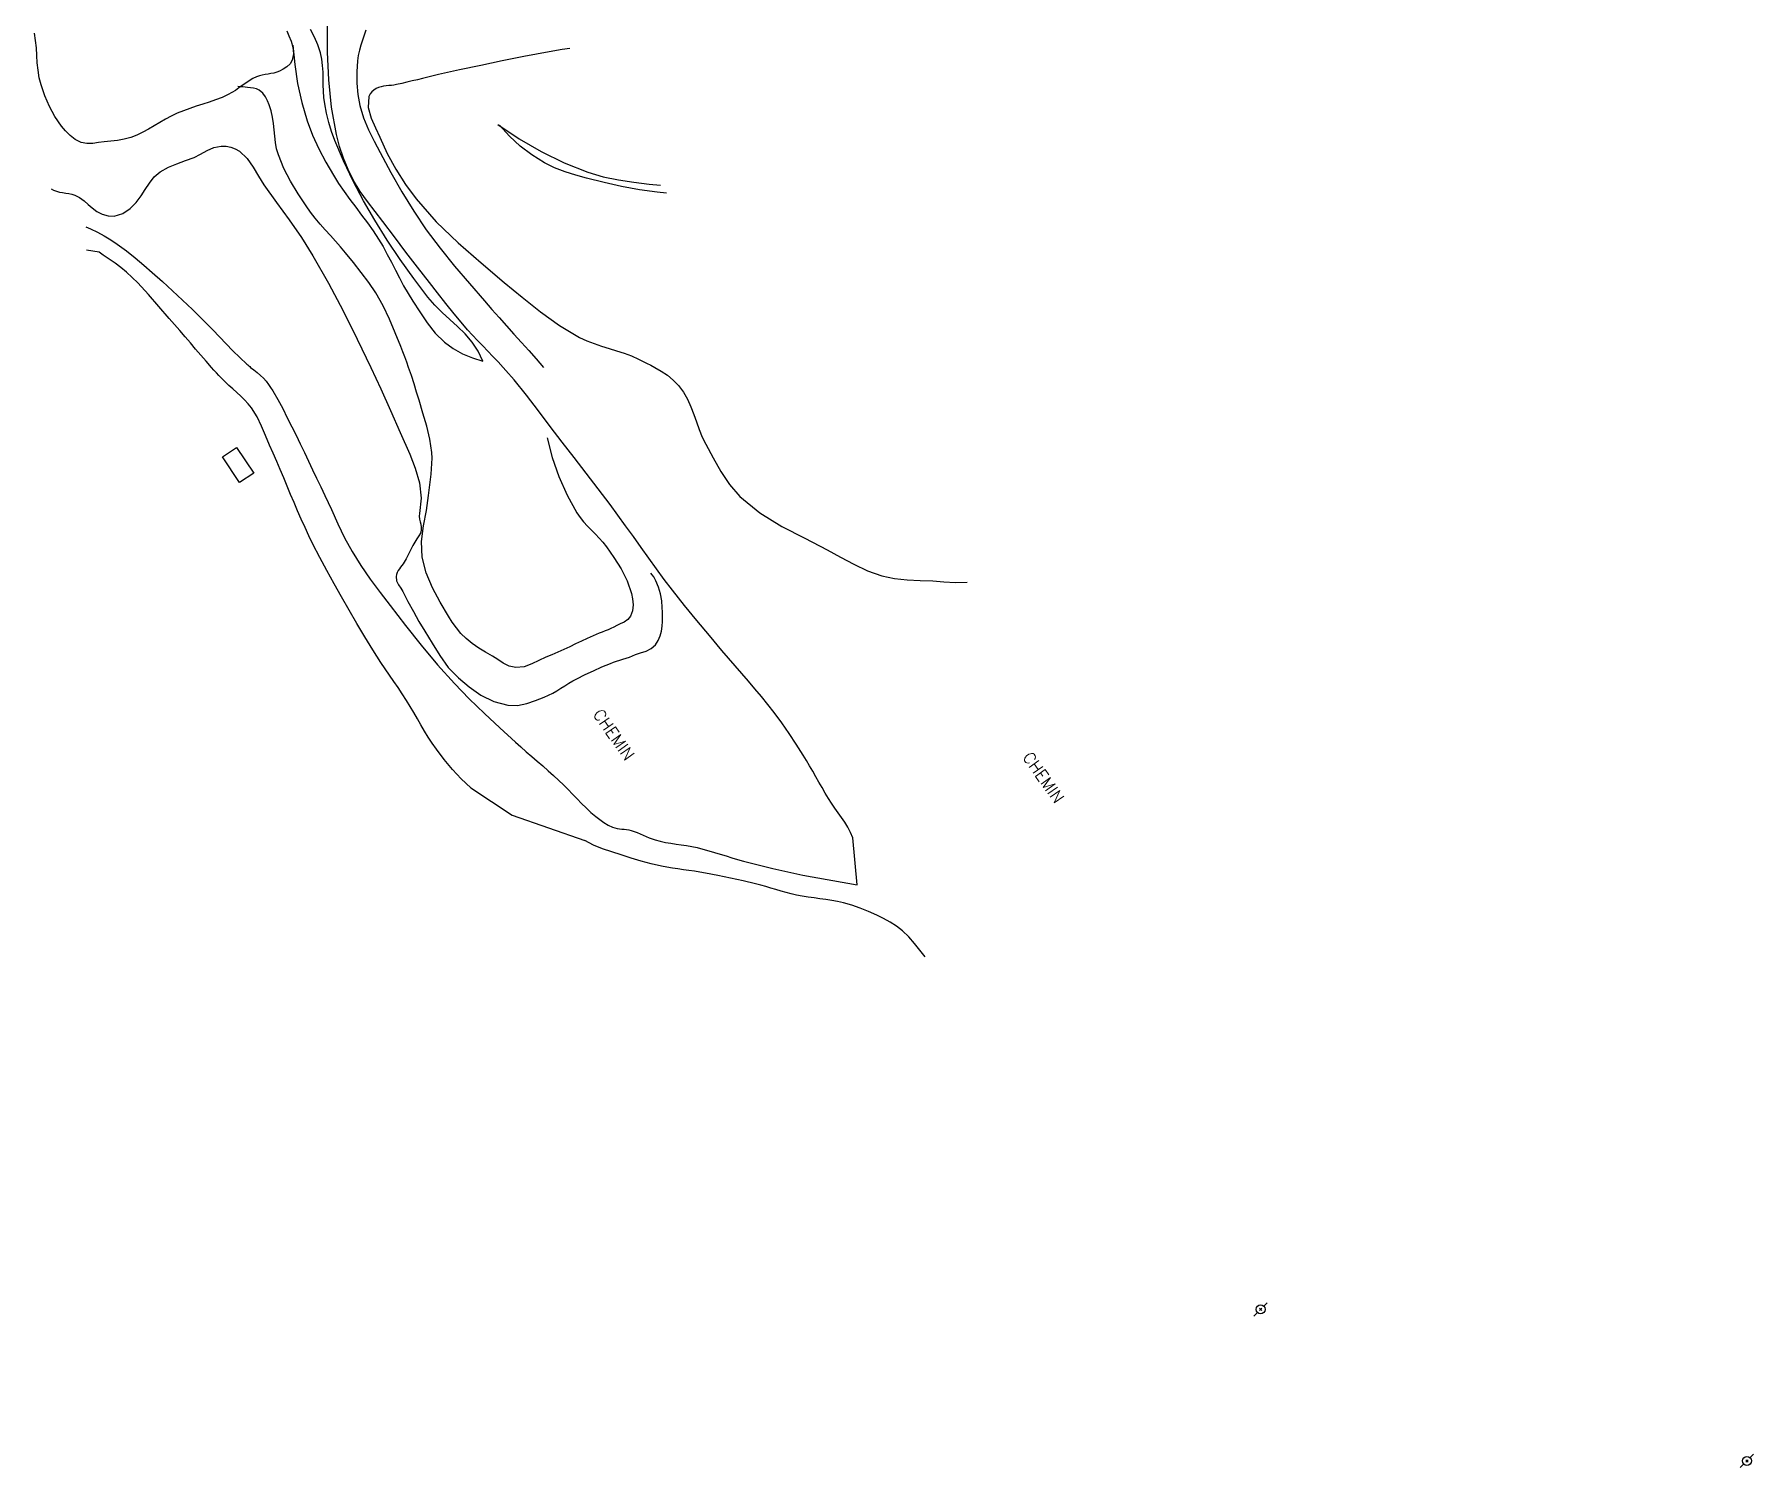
# Model space of a CAD drawing. Header units: millimetres. Extents: x 163000 to 164000, y 124000 to 125000.
# Drawn here: x 163603 to 163860.9, y 124006 to 124220.9 of the extents above; entities that cross this region are included whole.
import ezdxf

# ---------------------------------------------------------------- set-up
doc = ezdxf.new("R2010")
doc.units = ezdxf.units.MM
doc.layers.get('0').update_dxf_attribs({"linetype": 'CONTINUOUS'})
for name, color, linetype in [('W0071', 7, 'CONTINUOUS'), ('W0104', 1, 'CONTINUOUS'), ('W0211', 2, 'CONTINUOUS'), ('W0214', 2, 'CONTINUOUS'), ('W0240', 7, 'CONTINUOUS'), ('W0241', 7, 'CONTINUOUS'), ('W0473', 7, 'CONTINUOUS'), ('W0989', 7, 'CONTINUOUS')]:
    doc.layers.add(name, color=color, linetype=linetype)
doc.styles.get("Standard").update_dxf_attribs({"font": 'romans.shx', "width": 0.85})

# ---------------------------------------------------------------- blocks, each defined once
blk = doc.blocks.new('T473')
for p, q in [((-0.166667, 0.166667), (0.166667, -0.166667)), ((-0.166667, -0.166667), (0.166667, 0.166667)), ((0.500001, 0.500001), (1.000002, 1.000002)), ((-1.000002, -1.000002), (-0.500001, -0.500001))]:
    blk.add_line(p, q)
blk.add_ellipse((0, 0), major_axis=(0.471405, 0.471405), ratio=1, start_param=5.4977871438, end_param=11.780972451)

msp = doc.modelspace()

# ---------------------------------------------------------------- linework, layer by layer
at = {"layer": 'W0071'}
for points in [[(163673.29, 124171), (163672.53, 124171.81), (163671.77, 124172.61), (163671, 124173.41), (163670.24, 124174.21), (163669.47, 124175.01), (163668.71, 124175.81), (163667.97, 124176.63), (163667.24, 124177.46), (163665.95, 124179), (163664.7, 124180.57), (163663.47, 124182.15), (163662.23, 124183.73), (163660.47, 124186.01), (163658.72, 124188.29), (163656.98, 124190.58), (163655.26, 124192.88), (163654.12, 124194.37), (163652.95, 124195.86), (163651.83, 124197.39), (163650.85, 124199.01), (163650.04, 124200.67), (163649.34, 124202.38), (163648.75, 124204.13), (163648.29, 124205.92), (163647.56, 124210), (163647.15, 124214.12), (163646.97, 124218.25), (163646.93, 124222.37)], [(163652.7, 124221.58), (163652.46, 124220.82), (163652.21, 124220.07), (163651.97, 124219.31), (163651.74, 124218.55), (163651.57, 124217.77), (163651.45, 124216.98), (163651.33, 124215.3), (163651.34, 124213.62), (163651.49, 124211.94), (163651.79, 124210.27), (163652.35, 124208.42), (163653.11, 124206.64), (163653.97, 124204.91), (163654.85, 124203.21), (163656.43, 124200.23), (163658.1, 124197.3), (163659.88, 124194.42), (163661.77, 124191.62), (163663.83, 124188.85), (163666.02, 124186.18), (163668.27, 124183.57), (163670.52, 124180.95), (163671.6, 124179.69), (163672.7, 124178.45), (163673.81, 124177.21), (163674.92, 124175.98), (163676.04, 124174.74), (163677.15, 124173.51), (163678.24, 124172.26), (163679.33, 124171)], [(163610.68, 124192.09), (163611.39, 124191.77), (163612.45, 124191.28), (163613.46, 124190.73), (163614.45, 124190.12), (163615.41, 124189.48), (163616.78, 124188.49), (163618.1, 124187.43), (163619.38, 124186.33), (163620.65, 124185.23), (163622.19, 124183.87), (163623.7, 124182.49), (163625.19, 124181.09), (163626.68, 124179.67), (163627.71, 124178.66), (163628.73, 124177.64), (163629.74, 124176.6), (163630.75, 124175.57), (163631.75, 124174.53), (163632.77, 124173.5), (163633.8, 124172.49), (163634.85, 124171.49), (163634.99, 124171.37), (163635.13, 124171.24), (163635.28, 124171.12), (163635.42, 124171)], [(163629.55, 124171), (163628.75, 124171.91), (163627.95, 124172.82), (163627.17, 124173.74), (163626.38, 124174.67), (163625.6, 124175.59), (163624.81, 124176.51), (163624.01, 124177.42), (163623.21, 124178.33), (163621.65, 124180.11), (163620.11, 124181.9), (163618.51, 124183.65), (163616.8, 124185.29), (163615.97, 124185.99), (163615.1, 124186.63), (163614.21, 124187.24), (163613.31, 124187.83), (163612.68, 124188.25), (163610.79, 124188.57)], [(163668.43, 124107.93), (163667.01, 124109.26), (163665.7, 124110.69), (163664.46, 124112.19), (163663.29, 124113.73), (163662.66, 124114.61), (163662.07, 124115.51), (163661.51, 124116.43), (163660.97, 124117.36), (163660.44, 124118.29), (163659.9, 124119.22), (163659.36, 124120.14), (163658.79, 124121.05), (163658.17, 124122.01), (163657.54, 124122.96), (163656.9, 124123.9), (163656.25, 124124.84), (163655.61, 124125.78), (163654.97, 124126.72), (163654.34, 124127.67), (163653.73, 124128.63), (163652.53, 124130.6), (163651.35, 124132.58), (163650.2, 124134.58), (163649.07, 124136.59), (163647.96, 124138.55), (163646.87, 124140.52), (163645.8, 124142.5), (163644.77, 124144.5), (163644.16, 124145.73), (163643.58, 124146.98), (163643.02, 124148.23), (163642.46, 124149.49), (163641.93, 124150.72), (163641.4, 124151.95), (163640.89, 124153.19), (163640.38, 124154.42), (163639.87, 124155.66), (163639.35, 124156.89), (163638.82, 124158.12), (163638.27, 124159.35), (163637.66, 124160.76), (163637.05, 124162.19), (163636.38, 124163.6), (163635.55, 124164.92), (163635.06, 124165.55), (163634.52, 124166.15), (163633.95, 124166.7), (163633.36, 124167.24), (163632.76, 124167.76), (163632.17, 124168.29), (163631.59, 124168.82), (163631.03, 124169.39), (163630.65, 124169.79), (163630.28, 124170.19), (163629.91, 124170.59), (163629.55, 124171)], [(163635.42, 124171), (163635.91, 124170.61), (163636.41, 124170.21), (163636.89, 124169.8), (163637.34, 124169.36), (163637.73, 124168.91), (163638.08, 124168.44), (163638.42, 124167.96), (163638.74, 124167.47), (163639.52, 124166.16), (163640.23, 124164.81), (163640.91, 124163.45), (163641.59, 124162.09), (163642.23, 124160.81), (163642.86, 124159.53), (163643.48, 124158.24), (163644.1, 124156.95), (163644.71, 124155.65), (163645.32, 124154.36), (163645.93, 124153.07), (163646.55, 124151.77), (163647.54, 124149.66), (163648.51, 124147.53), (163649.52, 124145.41), (163650.64, 124143.36), (163651.96, 124141.26), (163653.37, 124139.23), (163654.84, 124137.24), (163656.34, 124135.27), (163658.66, 124132.27), (163661.02, 124129.31), (163663.46, 124126.4), (163665.99, 124123.58), (163668.19, 124121.3), (163670.48, 124119.1), (163672.8, 124116.94), (163675.13, 124114.8), (163675.94, 124114.07), (163676.76, 124113.35), (163677.58, 124112.63), (163678.4, 124111.92), (163679.23, 124111.21), (163680.05, 124110.5), (163680.86, 124109.78), (163681.67, 124109.04), (163682.37, 124108.37), (163683.05, 124107.68), (163683.72, 124106.98), (163684.39, 124106.28), (163685.06, 124105.59), (163685.76, 124104.91), (163686.47, 124104.25), (163687.21, 124103.62), (163687.8, 124103.17), (163688.39, 124102.73), (163689.03, 124102.34), (163689.71, 124102.02), (163690.04, 124101.91), (163690.39, 124101.83), (163690.74, 124101.78), (163691.09, 124101.74), (163691.44, 124101.71), (163691.79, 124101.67), (163692.13, 124101.62), (163692.48, 124101.54), (163692.94, 124101.39), (163693.4, 124101.22), (163693.84, 124101.03), (163694.29, 124100.83), (163694.73, 124100.63), (163695.18, 124100.44), (163695.63, 124100.26), (163696.09, 124100.12), (163696.87, 124099.92), (163697.65, 124099.75), (163698.44, 124099.62), (163699.23, 124099.5), (163700.02, 124099.39), (163700.81, 124099.27), (163701.6, 124099.13), (163702.38, 124098.96), (163703.26, 124098.74), (163704.13, 124098.5), (163705, 124098.24), (163705.87, 124097.98), (163706.73, 124097.71), (163707.6, 124097.44), (163708.47, 124097.19), (163709.34, 124096.95), (163711.55, 124096.38), (163713.77, 124095.83), (163716, 124095.32), (163718.24, 124094.84)], [(163725.74, 124100.42), (163725.41, 124101.24), (163725.02, 124102.03), (163724.56, 124102.78), (163724.07, 124103.5), (163723.56, 124104.2), (163723.05, 124104.9), (163722.56, 124105.61), (163722.1, 124106.34), (163721.62, 124107.15), (163721.14, 124107.96), (163720.67, 124108.78), (163720.21, 124109.59), (163719.74, 124110.41), (163719.26, 124111.22), (163718.78, 124112.03), (163718.28, 124112.83), (163717.24, 124114.46), (163716.18, 124116.08), (163715.08, 124117.68), (163713.94, 124119.24), (163713.01, 124120.45), (163712.05, 124121.62), (163711.07, 124122.79), (163710.08, 124123.93), (163709.08, 124125.08), (163708.08, 124126.22), (163707.09, 124127.37), (163706.11, 124128.53), (163704.23, 124130.77), (163702.35, 124133.02), (163700.49, 124135.28), (163698.68, 124137.57), (163697.47, 124139.16), (163696.29, 124140.76), (163695.13, 124142.37), (163693.98, 124143.99), (163692.83, 124145.62), (163691.67, 124147.24), (163690.51, 124148.85), (163689.33, 124150.45), (163687.55, 124152.8), (163685.75, 124155.13), (163683.94, 124157.46), (163682.13, 124159.79), (163680.35, 124162.14), (163678.59, 124164.5), (163676.8, 124166.84), (163674.94, 124169.12), (163674.54, 124169.6), (163674.12, 124170.07), (163673.71, 124170.54), (163673.29, 124171)], [(163668.43, 124107.93), (163674.67, 124103.85), (163685.55, 124100.03)], [(163736.59, 124082.56), (163735.78, 124083.56), (163734.98, 124084.59), (163734.13, 124085.58), (163733.2, 124086.49), (163732.29, 124087.18), (163731.33, 124087.79), (163730.34, 124088.34), (163729.33, 124088.85), (163728.11, 124089.39), (163726.87, 124089.88), (163725.61, 124090.31), (163724.33, 124090.68), (163723.46, 124090.88), (163722.58, 124091.05), (163721.7, 124091.18), (163720.81, 124091.3), (163719.93, 124091.42), (163719.04, 124091.54), (163718.16, 124091.68), (163717.29, 124091.85), (163716.51, 124092.03), (163715.75, 124092.23), (163714.98, 124092.45), (163714.22, 124092.67), (163713.46, 124092.89), (163712.7, 124093.11), (163711.94, 124093.32), (163711.17, 124093.52), (163709.29, 124093.96), (163707.41, 124094.38), (163705.52, 124094.77), (163703.63, 124095.13), (163702.81, 124095.28), (163701.99, 124095.41), (163701.17, 124095.53), (163700.34, 124095.64), (163699.52, 124095.76), (163698.69, 124095.89), (163697.87, 124096.03), (163697.05, 124096.19), (163695.52, 124096.55), (163694, 124096.95), (163692.48, 124097.39), (163690.98, 124097.87), (163689.6, 124098.32), (163688.22, 124098.79), (163686.85, 124099.34), (163685.55, 124100.03)], [(163718.24, 124094.84), (163726.39, 124093.4), (163725.74, 124100.42)]]:
    msp.add_lwpolyline(points, dxfattribs=at)
at = {"layer": 'W0104'}
msp.add_lwpolyline([(163633.76, 124153.72), (163631.19, 124157.59), (163633.32, 124159), (163635.89, 124155.14)], close=True, dxfattribs=at)
at = {"layer": 'W0211'}
for points in [[(163640.85, 124221.49), (163641.17, 124220.74), (163641.48, 124219.9), (163641.75, 124219), (163641.86, 124218.04), (163641.67, 124217.08), (163641.33, 124216.5), (163640.84, 124216.05), (163640.29, 124215.72), (163639.74, 124215.44), (163639.33, 124215.26), (163638.91, 124215.14), (163638.47, 124215.05), (163638.03, 124214.98), (163637.6, 124214.92), (163637.17, 124214.84), (163636.74, 124214.74), (163636.32, 124214.59), (163635.75, 124214.31), (163635.2, 124213.99), (163634.68, 124213.64), (163634.17, 124213.27), (163633.66, 124212.9), (163633.15, 124212.53), (163632.62, 124212.2), (163632.06, 124211.9), (163631.13, 124211.47), (163630.17, 124211.1), (163629.21, 124210.77), (163628.23, 124210.46), (163627.26, 124210.16), (163626.29, 124209.84), (163625.33, 124209.49), (163624.38, 124209.11), (163623.5, 124208.68), (163622.64, 124208.22), (163621.8, 124207.72), (163620.96, 124207.22), (163620.11, 124206.72), (163619.25, 124206.26), (163618.36, 124205.83), (163617.44, 124205.48), (163616.46, 124205.21), (163615.46, 124205.03), (163614.46, 124204.91), (163613.46, 124204.81), (163612.62, 124204.7), (163611.75, 124204.57), (163610.86, 124204.55), (163609.98, 124204.73), (163609.1, 124205.16), (163608.33, 124205.76), (163607.66, 124206.45), (163607.06, 124207.18), (163606.06, 124208.61), (163605.23, 124210.13), (163604.55, 124211.72), (163603.98, 124213.35), (163603.7, 124214.44), (163603.53, 124215.55), (163603.42, 124216.67), (163603.35, 124217.78), (163603.28, 124218.9), (163603.17, 124220.02), (163602.98, 124221.13)], [(163670.25, 124171.95), (163669.55, 124173.43), (163668.64, 124174.78), (163667.59, 124176.01), (163666.45, 124177.13), (163665.3, 124178.18), (163664.15, 124179.23), (163663.04, 124180.33), (163662.02, 124181.52), (163659.9, 124184.32), (163657.85, 124187.18), (163655.89, 124190.09), (163654.04, 124193.08), (163652.37, 124195.98), (163650.79, 124198.93), (163649.34, 124201.95), (163648.05, 124205.04), (163647.57, 124206.38), (163647.16, 124207.74), (163646.82, 124209.12), (163646.54, 124210.52), (163646.4, 124211.46), (163646.34, 124212.42), (163646.31, 124213.38), (163646.3, 124214.33), (163646.28, 124215.29), (163646.21, 124216.25), (163646.09, 124217.21), (163645.88, 124218.15), (163645.5, 124219.36), (163645.02, 124220.53), (163644.41, 124221.66)], [(163641.77, 124219.32), (163642.03, 124216.43), (163642.47, 124213.57), (163643.11, 124210.74), (163643.92, 124207.96), (163644.72, 124205.83), (163645.66, 124203.77), (163646.72, 124201.77), (163647.84, 124199.8), (163648.61, 124198.56), (163649.44, 124197.35), (163650.3, 124196.16), (163651.18, 124195), (163652.07, 124193.83), (163652.95, 124192.66), (163653.79, 124191.47), (163654.6, 124190.24), (163655.28, 124189.1), (163655.92, 124187.94), (163656.54, 124186.76), (163657.14, 124185.58), (163657.75, 124184.4), (163658.37, 124183.23), (163659.03, 124182.07), (163659.74, 124180.94), (163660.79, 124179.32), (163661.88, 124177.69), (163663.1, 124176.14), (163664.52, 124174.78), (163665.82, 124173.83), (163667.22, 124173.04), (163668.7, 124172.41), (163670.25, 124171.95)], [(163659.12, 124171), (163658.84, 124171.78), (163658.55, 124172.56), (163658.26, 124173.34), (163657.95, 124174.11), (163657.11, 124176.17), (163656.24, 124178.21), (163655.28, 124180.22), (163654.2, 124182.17), (163653.16, 124183.74), (163652.02, 124185.24), (163650.83, 124186.7), (163649.65, 124188.16), (163648.92, 124189.05), (163648.16, 124189.91), (163647.39, 124190.77), (163646.62, 124191.62), (163645.86, 124192.48), (163645.12, 124193.36), (163644.4, 124194.27), (163643.73, 124195.21), (163642.54, 124197.03), (163641.42, 124198.9), (163640.42, 124200.84), (163639.59, 124202.87), (163639.32, 124203.79), (163639.14, 124204.74), (163639.03, 124205.68), (163638.94, 124206.63), (163638.84, 124207.58), (163638.7, 124208.53), (163638.5, 124209.47), (163638.19, 124210.39), (163637.93, 124210.99), (163637.63, 124211.58), (163637.23, 124212.13), (163636.72, 124212.58), (163636.3, 124212.78), (163635.84, 124212.87), (163635.38, 124212.91), (163634.94, 124212.96), (163634.58, 124213.01), (163634.23, 124213.06), (163633.87, 124213.09), (163633.51, 124213.11)], [(163679.88, 124160.41), (163680.64, 124157.47), (163681.64, 124154.61), (163682.88, 124151.84), (163684.35, 124149.18), (163684.83, 124148.48), (163685.37, 124147.82), (163685.94, 124147.19), (163686.53, 124146.59), (163687.13, 124146), (163687.71, 124145.39), (163688.27, 124144.76), (163688.78, 124144.08), (163689.9, 124142.46), (163690.98, 124140.79), (163691.91, 124139), (163692.55, 124137.09), (163692.71, 124136.26), (163692.8, 124135.39), (163692.72, 124134.5), (163692.4, 124133.66), (163691.98, 124133.16), (163691.44, 124132.8), (163690.87, 124132.53), (163690.33, 124132.27), (163689.9, 124132.05), (163689.47, 124131.84), (163689.03, 124131.65), (163688.58, 124131.47), (163688.14, 124131.29), (163687.69, 124131.11), (163687.25, 124130.92), (163686.8, 124130.73), (163685.92, 124130.33), (163685.04, 124129.92), (163684.16, 124129.51), (163683.28, 124129.09), (163682.4, 124128.68), (163681.51, 124128.28), (163680.62, 124127.9), (163679.72, 124127.53), (163678.67, 124127.05), (163677.59, 124126.51), (163676.43, 124126.1), (163675.2, 124125.98), (163674.22, 124126.2), (163673.31, 124126.65), (163672.49, 124127.2), (163671.69, 124127.7), (163670.66, 124128.29), (163669.64, 124128.9), (163668.65, 124129.57), (163667.73, 124130.33), (163666.97, 124131.1), (163666.28, 124131.92), (163665.66, 124132.79), (163665.08, 124133.7), (163663.86, 124135.77), (163662.71, 124137.91), (163661.77, 124140.17), (163661.17, 124142.55), (163661.06, 124144.89), (163661.35, 124147.23), (163661.79, 124149.51), (163662.1, 124151.77), (163662.18, 124152.57), (163662.28, 124153.37), (163662.38, 124154.17), (163662.48, 124154.97), (163662.57, 124155.78), (163662.62, 124156.59), (163662.63, 124157.4), (163662.59, 124158.21), (163662.31, 124160.22), (163661.84, 124162.19), (163661.26, 124164.13), (163660.69, 124166.06), (163660.32, 124167.3), (163659.94, 124168.54), (163659.54, 124169.77), (163659.12, 124171)]]:
    msp.add_lwpolyline(points, dxfattribs=at)
at = {"layer": 'W0214'}
for points in [[(163605.49, 124197.75), (163605.84, 124197.56), (163606.29, 124197.4), (163606.76, 124197.28), (163607.22, 124197.21), (163607.68, 124197.14), (163608.14, 124197.07), (163608.6, 124196.98), (163609.04, 124196.83), (163609.77, 124196.46), (163610.43, 124195.96), (163611.04, 124195.42), (163611.64, 124194.9), (163612.36, 124194.39), (163613.15, 124193.96), (163614.04, 124193.7), (163614.97, 124193.69), (163616.24, 124194.08), (163617.34, 124194.81), (163618.24, 124195.72), (163618.99, 124196.71), (163619.61, 124197.66), (163620.24, 124198.64), (163620.97, 124199.57), (163621.87, 124200.34), (163623.08, 124201.01), (163624.36, 124201.54), (163625.67, 124202), (163626.94, 124202.49), (163627.9, 124202.96), (163628.88, 124203.5), (163629.91, 124203.96), (163631.02, 124204.18), (163631.73, 124204.16), (163632.43, 124204.03), (163633.11, 124203.78), (163633.73, 124203.43), (163634.9, 124202.34), (163635.81, 124201.02), (163636.59, 124199.65), (163637.39, 124198.37), (163639.28, 124195.74), (163641.19, 124193.12), (163643.04, 124190.45), (163644.77, 124187.7), (163647.09, 124183.6), (163649.3, 124179.45), (163651.41, 124175.24), (163653.45, 124171)], [(163653.45, 124171), (163654.95, 124167.76), (163656.42, 124164.51), (163657.87, 124161.25), (163659.3, 124157.99), (163660.12, 124155.9), (163660.74, 124153.7), (163661, 124151.39), (163660.75, 124149.07), (163660.71, 124148.66), (163660.76, 124148.25), (163660.85, 124147.85), (163660.93, 124147.46), (163660.99, 124147.03), (163660.99, 124146.59), (163660.89, 124146.14), (163660.67, 124145.73), (163660.33, 124145.27), (163660.03, 124144.79), (163659.75, 124144.29), (163659.49, 124143.79), (163659.24, 124143.28), (163658.99, 124142.78), (163658.73, 124142.28), (163658.46, 124141.78), (163658.3, 124141.52), (163658.11, 124141.28), (163657.91, 124141.04), (163657.73, 124140.8), (163657.54, 124140.54), (163657.39, 124140.25), (163657.28, 124139.94), (163657.23, 124139.61), (163657.32, 124138.97), (163657.6, 124138.39), (163657.95, 124137.86), (163658.25, 124137.36), (163659.02, 124135.86), (163659.83, 124134.37), (163660.66, 124132.9), (163661.55, 124131.45), (163662.66, 124129.63), (163663.8, 124127.78), (163665.07, 124126), (163666.58, 124124.42), (163668.19, 124123.06), (163669.95, 124121.83), (163671.9, 124120.86), (163674.02, 124120.31), (163675.45, 124120.29), (163676.85, 124120.58), (163678.17, 124121.05), (163679.45, 124121.54), (163680.1, 124121.82), (163680.73, 124122.14), (163681.35, 124122.49), (163681.95, 124122.86), (163682.54, 124123.24), (163683.14, 124123.61), (163683.75, 124123.97), (163684.37, 124124.3), (163685.6, 124124.91), (163686.85, 124125.5), (163688.11, 124126.06), (163689.38, 124126.58), (163689.85, 124126.76), (163690.32, 124126.93), (163690.8, 124127.08), (163691.27, 124127.24), (163691.75, 124127.39), (163692.23, 124127.55), (163692.7, 124127.72), (163693.17, 124127.91), (163693.92, 124128.17), (163694.73, 124128.43), (163695.52, 124128.81), (163696.17, 124129.4), (163696.56, 124130.03), (163696.85, 124130.72), (163697.05, 124131.43), (163697.16, 124132.16), (163697.2, 124132.86), (163697.2, 124133.57), (163697.18, 124134.27), (163697.16, 124134.97), (163697.08, 124136), (163696.88, 124137.02), (163696.58, 124138.02), (163696.21, 124138.98), (163696.06, 124139.3), (163695.88, 124139.6), (163695.67, 124139.89), (163695.44, 124140.15)]]:
    msp.add_lwpolyline(points, dxfattribs=at)
at = {"layer": 'W0240'}
for points in [[(163683.28, 124218.84), (163682.14, 124218.65), (163680.22, 124218.31), (163678.29, 124217.96), (163676.38, 124217.6), (163673.17, 124216.96), (163669.97, 124216.29), (163666.77, 124215.61), (163663.58, 124214.9), (163662.79, 124214.72), (163662.01, 124214.53), (163661.22, 124214.34), (163660.44, 124214.14), (163659.66, 124213.95), (163658.87, 124213.76), (163658.08, 124213.57), (163657.3, 124213.4), (163656.92, 124213.33), (163656.53, 124213.28), (163656.15, 124213.25), (163655.76, 124213.22), (163655.37, 124213.17), (163654.98, 124213.09), (163654.6, 124212.97), (163654.24, 124212.8), (163653.9, 124212.59), (163653.59, 124212.33), (163653.33, 124212.01), (163653.17, 124211.62), (163653.07, 124209.96), (163653.49, 124208.35), (163654.15, 124206.9), (163654.78, 124205.53), (163655.9, 124203.08), (163657.19, 124200.71), (163658.64, 124198.43), (163660.24, 124196.26), (163663.26, 124192.82), (163666.54, 124189.65), (163669.98, 124186.65), (163673.46, 124183.74), (163676.15, 124181.51), (163678.89, 124179.33), (163681.75, 124177.29), (163684.76, 124175.49), (163685.83, 124174.98), (163686.93, 124174.55), (163688.05, 124174.18), (163689.18, 124173.84), (163690.3, 124173.5), (163691.43, 124173.14), (163692.53, 124172.73), (163693.61, 124172.24), (163694.21, 124171.94), (163694.82, 124171.63), (163695.43, 124171.32), (163696.03, 124171)], [(163696.03, 124171), (163697, 124170.44), (163697.94, 124169.81), (163698.81, 124169.1), (163699.61, 124168.29), (163700.35, 124167.3), (163700.97, 124166.22), (163701.47, 124165.1), (163701.91, 124163.95), (163702.31, 124162.81), (163702.71, 124161.67), (163703.17, 124160.55), (163703.71, 124159.46), (163704.81, 124157.43), (163705.94, 124155.38), (163707.24, 124153.41), (163708.79, 124151.63), (163711.79, 124149.17), (163715.12, 124147.15), (163718.54, 124145.38), (163721.92, 124143.63), (163723.9, 124142.55), (163725.89, 124141.47), (163727.96, 124140.5), (163730.11, 124139.75), (163731.99, 124139.35), (163733.91, 124139.13), (163735.83, 124139.03), (163737.73, 124138.96), (163739.41, 124138.85), (163741.13, 124138.72), (163742.88, 124138.76)]]:
    msp.add_lwpolyline(points, dxfattribs=at)
at = {"layer": 'W0241'}
for points in [[(163672.52, 124207.42), (163675.69, 124205.27), (163679.01, 124203.35), (163682.46, 124201.68), (163686.02, 124200.27), (163688.28, 124199.59), (163690.58, 124199.1), (163692.89, 124198.75), (163695.21, 124198.48), (163696.88, 124198.31)], [(163697.8, 124197.13), (163696.4, 124197.25), (163693.73, 124197.62), (163691.07, 124198.11), (163688.43, 124198.7), (163685.82, 124199.38), (163684.2, 124199.83), (163682.59, 124200.32), (163681, 124200.91), (163679.48, 124201.67), (163677.61, 124202.85), (163675.86, 124204.19), (163674.23, 124205.68), (163672.73, 124207.31)]]:
    msp.add_lwpolyline(points, dxfattribs=at)

# ---------------------------------------------------------------- block references
at = {"layer": 'W0473'}
for p in [(163786.92, 124029.71), (163859.88, 124006.97)]:
    msp.add_blockref('T473', p, dxfattribs=at)

# ---------------------------------------------------------------- texts
at = {"layer": 'W0989'}
for p in [(163686.68, 124118.97), (163751.13, 124112.53)]:
    msp.add_text('CHEMIN', height=1.75, rotation=305.1687, dxfattribs=at).set_placement(p)

doc.saveas('drawing.dxf')
